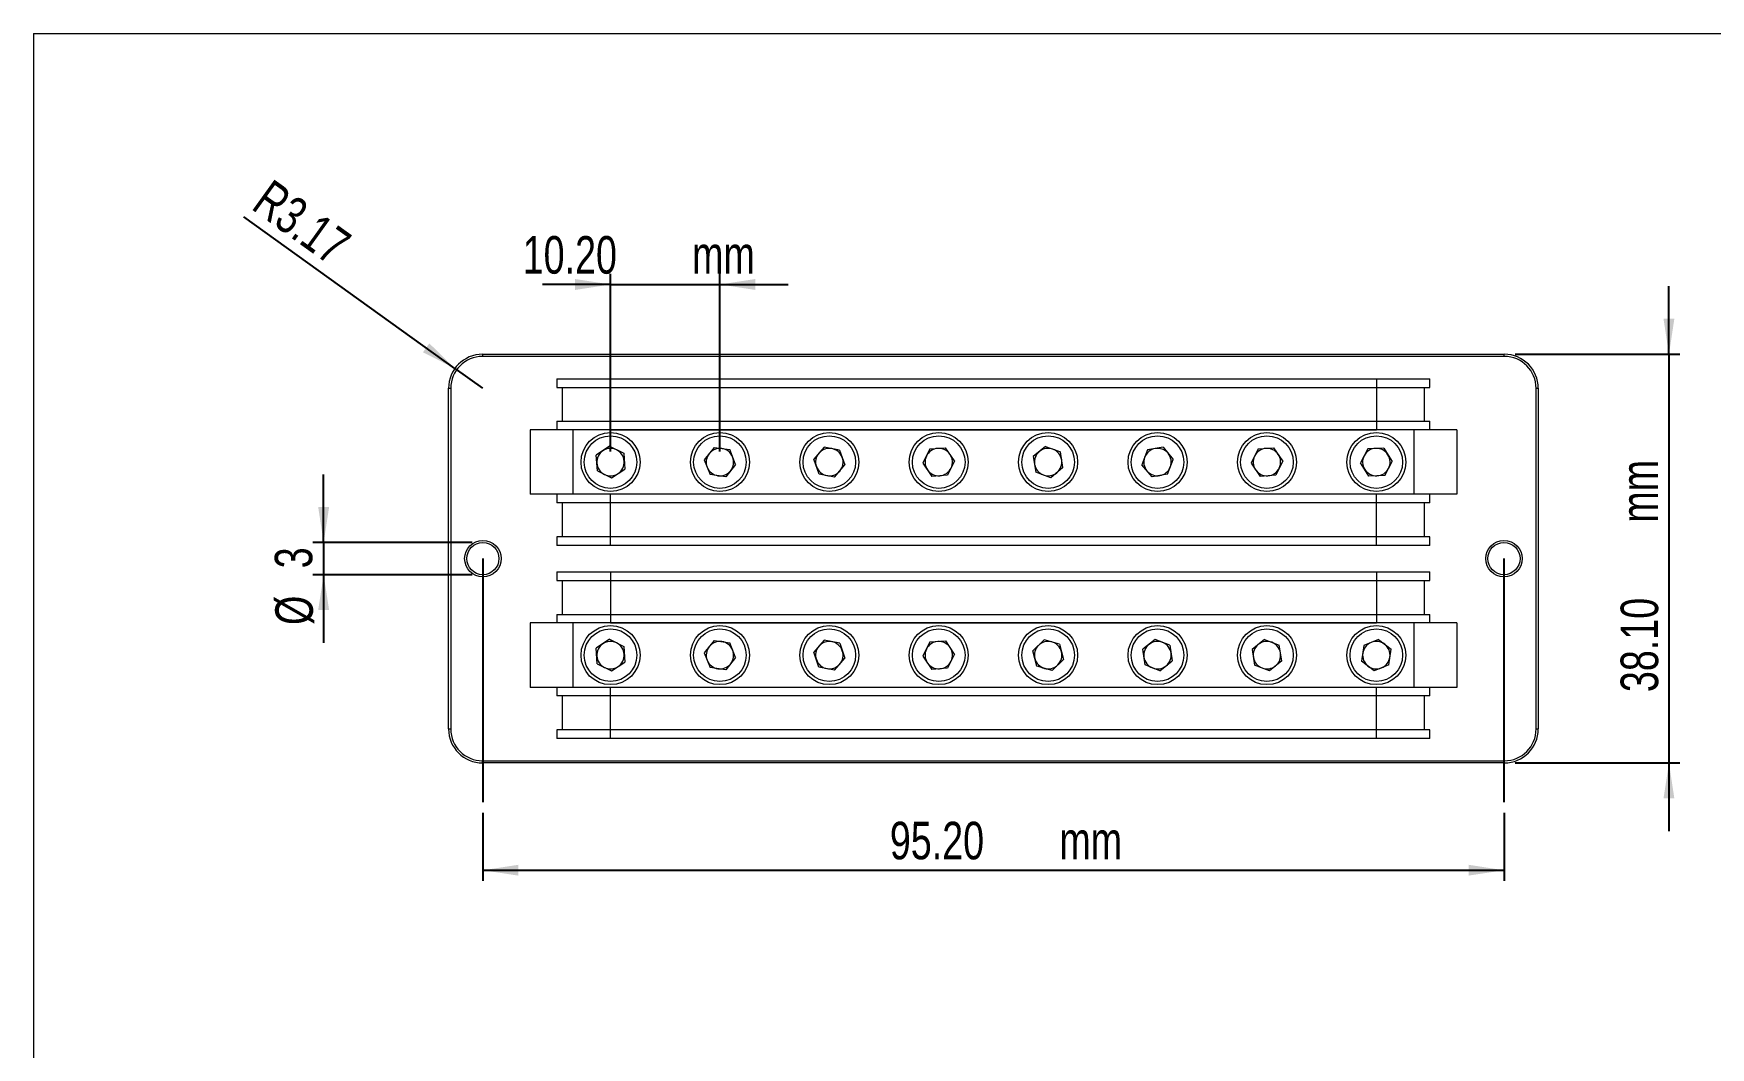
# Model space of a CAD drawing. Header units: millimetres. Extents: x 5 to 292, y 5 to 205.
# Drawn here: x 5.4 to 161.8, y 110.8 to 205.4 of the extents above; entities that cross this region are included whole.
import ezdxf

# ---------------------------------------------------------------- set-up
doc = ezdxf.new("R2010")
doc.units = ezdxf.units.MM
doc.layers.add('SLD-0', color=179, linetype='Continuous')
doc.styles.add('SLDTEXTSTYLE0', font='TXT', dxfattribs={"width": 0.75})
doc.dimstyles.new('SLDDIMSTYLE0', dxfattribs={"dimtxt": 3.5, "dimasz": 3.302, "dimexe": 0, "dimexo": 0.0625, "dimgap": 0.875, "dimtad": 1, "dimrnd": 1e-09, "dimzin": 4, "dimdsep": 46, "dimtxsty": 'SLDTEXTSTYLE0', "dimsah": 1, "dimcen": 0.09, "dimadec": 0, "dimazin": 1, "dimtfac": 1, "dimtofl": 0, "dimtmove": 0, "dimatfit": 3, "dimfxl": 1, "dimfrac": 2, "dimtolj": 1, "dimtzin": 12, "dimarcsym": 0})
doc.dimstyles.new('SLDDIMSTYLE1', dxfattribs={"dimtxt": 3.5, "dimasz": 3.302, "dimexe": 0, "dimexo": 0.0625, "dimgap": 0.875, "dimtad": 1, "dimrnd": 1e-09, "dimzin": 12, "dimdsep": 46, "dimtxsty": 'SLDTEXTSTYLE0', "dimsah": 1, "dimcen": 0.09, "dimadec": 0, "dimazin": 3, "dimtfac": 1, "dimtmove": 0, "dimatfit": 0, "dimfxl": 1, "dimfrac": 2, "dimtolj": 1, "dimtzin": 12, "dimarcsym": 0})
doc.dimstyles.new('SLDDIMSTYLE2', dxfattribs={"dimtxt": 3.5, "dimasz": 3.302, "dimexe": 0, "dimexo": 0.0625, "dimgap": 0.875, "dimtad": 1, "dimrnd": 1e-09, "dimzin": 12, "dimdsep": 46, "dimtxsty": 'SLDTEXTSTYLE0', "dimsah": 1, "dimcen": 0, "dimadec": 0, "dimazin": 3, "dimtfac": 1, "dimtofl": 0, "dimtmove": 0, "dimatfit": 3, "dimfxl": 1, "dimfrac": 2, "dimtolj": 1, "dimtzin": 12, "dimarcsym": 0})
doc.dimstyles.new('SLDDIMSTYLE3', dxfattribs={"dimtxt": 3.5, "dimasz": 3.302, "dimexe": 0, "dimexo": 0.0625, "dimgap": 0.875, "dimtad": 1, "dimrnd": 1e-09, "dimzin": 4, "dimdsep": 46, "dimtxsty": 'SLDTEXTSTYLE0', "dimsah": 1, "dimcen": 0.09, "dimadec": 0, "dimazin": 1, "dimtfac": 1, "dimtmove": 0, "dimatfit": 0, "dimfxl": 1, "dimfrac": 2, "dimtolj": 1, "dimtzin": 12, "dimarcsym": 0})

# ---------------------------------------------------------------- blocks, each defined once
blk = doc.blocks.new('_D')
at = {"layer": 'SLD-0'}
for p, q in [((47.31, 132.72), (47.31, 126.36)), ((142.51, 132.72), (142.51, 126.36)), ((47.31, 127.36), (142.51, 127.36))]:
    blk.add_line(p, q, dxfattribs=at)
for points in [[(47.31, 127.36), (50.61, 126.86), (50.61, 127.87)], [(142.51, 127.36), (139.2, 127.87), (139.2, 126.86)]]:
    blk.add_solid(points, dxfattribs=at)
at = {"layer": 'SLD-0', "char_height": 3.5, "attachment_point": 1, "style": 'SLDTEXTSTYLE0'}
for s, insert in [('95.20', (85.25, 131.88, 0.1)), ('mm', (101.05, 131.88, 0.1))]:
    blk.add_mtext(s, dxfattribs=dict(at, insert=insert))
blk = doc.blocks.new('_D_1')
at = {"layer": 'SLD-0'}
for p, q in [((32.46, 157.91), (32.46, 164.26)), ((46.31, 157.91), (31.46, 157.91)), ((32.46, 157.91), (32.46, 154.91)), ((46.31, 154.91), (31.46, 154.91)), ((32.46, 154.91), (32.46, 148.56))]:
    blk.add_line(p, q, dxfattribs=at)
for points in [[(32.46, 157.91), (32.97, 161.22), (31.95, 161.22)], [(32.46, 154.91), (31.95, 151.61), (32.97, 151.61)]]:
    blk.add_solid(points, dxfattribs=at)
at = {"layer": 'SLD-0', "char_height": 3.5, "attachment_point": 1, "rotation": 90, "style": 'SLDTEXTSTYLE0'}
for s, insert in [('3', (27.9, 155.51, -6.18)), ('%%c', (27.95, 150.23, -6.18))]:
    blk.add_mtext(s, dxfattribs=dict(at, insert=insert))
blk = doc.blocks.new('_D_2')
at = {"layer": 'SLD-0'}
for q in [(25.02, 188.27), (47.28, 172.29)]:
    blk.add_line((44.7, 174.14), q, dxfattribs=at)
blk.add_solid([(44.7, 174.14), (42.31, 176.48), (41.72, 175.65)], dxfattribs=at)
at = {"layer": 'SLD-0', "insert": (27.64, 191.91, -6.18), "char_height": 3.5, "attachment_point": 1, "rotation": 324.3294, "style": 'SLDTEXTSTYLE0'}
blk.add_mtext('R3.17', dxfattribs=at)
blk = doc.blocks.new('_D_3')
at = {"layer": 'SLD-0'}
for p, q in [((59.21, 166.41), (59.21, 182.97)), ((69.41, 166.41), (69.41, 182.97)), ((59.21, 181.97), (52.86, 181.97)), ((59.21, 181.97), (69.41, 181.97)), ((69.41, 181.97), (75.76, 181.97))]:
    blk.add_line(p, q, dxfattribs=at)
for points in [[(59.21, 181.97), (55.9, 182.48), (55.9, 181.46)], [(69.41, 181.97), (72.71, 181.46), (72.71, 182.48)]]:
    blk.add_solid(points, dxfattribs=at)
at = {"layer": 'SLD-0', "char_height": 3.5, "attachment_point": 1, "style": 'SLDTEXTSTYLE0'}
for s, insert in [('10.20', (51.02, 186.48, -6.18)), ('mm', (66.81, 186.48, -6.18))]:
    blk.add_mtext(s, dxfattribs=dict(at, insert=insert))
blk = doc.blocks.new('_D_4')
at = {"layer": 'SLD-0'}
for p, q in [((157.89, 175.46), (157.89, 181.81)), ((143.54, 175.46), (158.89, 175.46)), ((157.89, 175.46), (157.89, 137.36)), ((143.54, 137.36), (158.89, 137.36)), ((157.89, 137.36), (157.89, 131.01))]:
    blk.add_line(p, q, dxfattribs=at)
for points in [[(157.89, 175.46), (158.39, 178.77), (157.38, 178.77)], [(157.89, 137.36), (157.38, 134.06), (158.39, 134.06)]]:
    blk.add_solid(points, dxfattribs=at)
at = {"layer": 'SLD-0', "char_height": 3.5, "attachment_point": 1, "rotation": 90, "style": 'SLDTEXTSTYLE0'}
for s, insert in [('mm', (153.38, 159.76, -6.18)), ('38.10', (153.38, 143.97, -6.18))]:
    blk.add_mtext(s, dxfattribs=dict(at, insert=insert))

msp = doc.modelspace()

# ---------------------------------------------------------------- linework, layer by layer
at = {"color": 7, "linetype": 'Continuous', "lineweight": 0}
for q in [(292.411, 205.365), (5.411, 5.365)]:
    msp.add_line((5.411, 205.365), q, dxfattribs=at)
at = {"color": 7, "linetype": 'Continuous', "lineweight": 15}
for p, q in [((47.275, 175.463), (47.275, 175.263)), ((47.275, 175.463), (142.535, 175.463)), ((142.535, 175.263), (47.275, 175.263)), ((142.535, 175.263), (142.535, 175.463)), ((44.105, 172.293), (44.305, 172.293)), ((44.105, 140.533), (44.105, 172.293)), ((44.305, 172.293), (44.305, 140.533)), ((54.205, 173.176), (54.205, 172.376)), ((54.205, 173.176), (59.205, 173.176)), ((54.205, 172.376), (59.205, 172.376)), ((54.705, 172.376), (54.705, 169.213)), ((59.205, 173.176), (59.205, 172.376)), ((59.205, 173.176), (130.605, 173.176)), ((59.205, 172.376), (130.605, 172.376)), ((59.205, 172.376), (59.205, 169.213)), ((130.605, 173.176), (130.605, 172.376)), ((130.605, 173.176), (135.605, 173.176)), ((130.605, 172.376), (135.605, 172.376)), ((130.605, 172.376), (130.605, 169.213)), ((135.105, 169.213), (135.105, 172.376)), ((135.605, 172.376), (135.605, 173.176)), ((145.505, 140.533), (145.505, 172.293)), ((145.505, 172.293), (145.705, 172.293)), ((145.705, 172.293), (145.705, 140.533)), ((54.205, 169.213), (54.205, 168.413)), ((54.205, 169.213), (59.205, 169.213)), ((59.205, 169.213), (59.205, 168.413)), ((59.205, 169.213), (130.605, 169.213)), ((130.605, 169.213), (130.605, 168.413)), ((130.605, 169.213), (135.605, 169.213)), ((135.605, 168.413), (135.605, 169.213)), ((51.705, 168.413), (51.705, 162.413)), ((55.705, 168.413), (51.705, 168.413)), ((134.105, 168.413), (55.705, 168.413)), ((55.705, 168.413), (55.705, 162.413)), ((59.205, 168.413), (130.605, 168.413)), ((134.105, 168.413), (134.105, 162.413)), ((138.105, 168.413), (134.105, 168.413)), ((138.105, 168.413), (138.105, 162.413)), ((59.106, 166.888), (57.879, 166.065)), ((57.978, 164.59), (57.879, 166.065)), ((59.106, 166.888), (60.433, 166.237)), ((60.433, 166.237), (60.532, 164.762)), ((68.856, 166.786), (67.942, 165.624)), ((68.856, 166.786), (70.319, 166.575)), ((70.868, 165.203), (70.319, 166.575)), ((79.115, 166.808), (78.153, 165.686)), ((80.568, 166.535), (79.115, 166.808)), ((80.568, 166.535), (81.058, 165.141)), ((88.972, 166.634), (88.332, 165.303)), ((88.972, 166.634), (90.446, 166.745)), ((91.279, 165.524), (90.446, 166.745)), ((99.763, 166.871), (98.621, 165.932)), ((98.621, 165.932), (98.864, 164.474)), ((99.763, 166.871), (101.147, 166.353)), ((101.389, 164.895), (101.147, 166.353)), ((109.262, 166.551), (108.748, 165.165)), ((110.719, 166.8), (109.262, 166.551)), ((110.719, 166.8), (111.662, 165.662)), ((119.575, 166.636), (118.931, 165.306)), ((119.575, 166.636), (121.049, 166.744)), ((121.879, 165.521), (121.049, 166.744)), ((129.815, 166.662), (129.129, 165.353)), ((131.292, 166.723), (129.815, 166.662)), ((131.292, 166.723), (132.082, 165.474)), ((57.978, 164.59), (59.304, 163.939)), ((59.304, 163.939), (60.532, 164.762)), ((67.942, 165.624), (68.492, 164.252)), ((69.955, 164.041), (68.492, 164.252)), ((70.868, 165.203), (69.955, 164.041)), ((78.643, 164.292), (78.153, 165.686)), ((80.095, 164.019), (78.643, 164.292)), ((80.095, 164.019), (81.058, 165.141)), ((88.332, 165.303), (89.165, 164.082)), ((90.638, 164.193), (89.165, 164.082)), ((91.279, 165.524), (90.638, 164.193)), ((100.248, 163.956), (98.864, 164.474)), ((101.389, 164.895), (100.248, 163.956)), ((109.692, 164.027), (108.748, 165.165)), ((111.149, 164.276), (109.692, 164.027)), ((111.149, 164.276), (111.662, 165.662)), ((118.931, 165.306), (119.762, 164.083)), ((121.236, 164.191), (119.762, 164.083)), ((121.879, 165.521), (121.236, 164.191)), ((129.919, 164.104), (129.129, 165.353)), ((131.396, 164.165), (129.919, 164.104)), ((131.396, 164.165), (132.082, 165.474)), ((55.705, 162.413), (51.705, 162.413)), ((54.205, 162.413), (54.205, 161.613)), ((59.205, 161.613), (54.205, 161.613)), ((54.705, 161.613), (54.705, 158.451)), ((134.105, 162.413), (55.705, 162.413)), ((59.205, 161.613), (59.205, 162.413)), ((130.605, 162.413), (59.205, 162.413)), ((130.605, 161.613), (59.205, 161.613)), ((59.205, 158.451), (59.205, 161.613)), ((130.605, 161.613), (130.605, 162.413)), ((135.605, 161.613), (130.605, 161.613)), ((130.605, 158.451), (130.605, 161.613)), ((138.105, 162.413), (134.105, 162.413)), ((135.105, 158.451), (135.105, 161.613)), ((135.605, 161.613), (135.605, 162.413)), ((54.205, 158.451), (54.205, 157.651)), ((59.205, 158.451), (54.205, 158.451)), ((59.205, 157.651), (59.205, 158.451)), ((130.605, 158.451), (59.205, 158.451)), ((130.605, 157.651), (130.605, 158.451)), ((135.606, 158.451), (130.605, 158.451)), ((135.606, 157.651), (135.606, 158.451)), ((59.205, 157.651), (54.205, 157.651)), ((130.605, 157.651), (59.205, 157.651)), ((135.606, 157.651), (130.605, 157.651)), ((54.205, 155.176), (54.205, 154.376)), ((54.205, 155.176), (59.205, 155.176)), ((59.205, 155.176), (59.205, 154.376)), ((59.205, 155.176), (130.605, 155.176)), ((130.605, 155.176), (130.605, 154.376)), ((130.605, 155.176), (135.605, 155.176)), ((135.605, 154.376), (135.605, 155.176)), ((54.205, 154.376), (59.205, 154.376)), ((54.705, 154.376), (54.705, 151.213)), ((59.205, 154.376), (130.605, 154.376)), ((59.205, 154.376), (59.205, 151.213)), ((130.605, 154.376), (135.605, 154.376)), ((130.605, 154.376), (130.605, 151.213)), ((135.105, 151.213), (135.105, 154.376)), ((51.705, 150.413), (51.705, 144.413)), ((55.705, 150.413), (51.705, 150.413)), ((54.205, 151.213), (54.205, 150.413)), ((54.205, 151.213), (59.205, 151.213)), ((55.705, 150.413), (55.705, 144.413)), ((134.105, 150.413), (55.705, 150.413)), ((59.205, 151.213), (59.205, 150.413)), ((59.205, 151.213), (130.605, 151.213)), ((59.205, 150.413), (130.605, 150.413)), ((130.605, 151.213), (130.605, 150.413)), ((130.605, 151.213), (135.605, 151.213)), ((138.105, 150.413), (134.105, 150.413)), ((134.105, 150.413), (134.105, 144.413)), ((135.605, 150.413), (135.605, 151.213)), ((138.105, 150.413), (138.105, 144.413)), ((59.112, 148.889), (57.881, 148.07)), ((59.112, 148.889), (60.436, 148.232)), ((68.862, 148.788), (67.943, 147.63)), ((68.862, 148.788), (70.324, 148.571)), ((70.867, 147.197), (70.324, 148.571)), ((79.123, 148.81), (78.154, 147.694)), ((80.574, 148.53), (79.123, 148.81)), ((80.574, 148.53), (81.057, 147.133)), ((88.981, 148.64), (88.331, 147.312)), ((88.981, 148.64), (90.455, 148.741)), ((91.28, 147.515), (90.455, 148.741)), ((99.631, 148.843), (98.58, 147.804)), ((101.057, 148.452), (99.631, 148.843)), ((109.99, 148.876), (108.831, 147.958)), ((111.364, 148.331), (109.99, 148.876)), ((120.172, 148.873), (119.025, 147.941)), ((120.172, 148.873), (121.552, 148.346)), ((130.806, 148.878), (129.438, 148.319)), ((130.806, 148.878), (131.974, 147.972)), ((57.975, 146.595), (57.881, 148.07)), ((60.436, 148.232), (60.53, 146.757)), ((67.943, 147.63), (68.487, 146.256)), ((70.867, 147.197), (69.949, 146.039)), ((78.637, 146.297), (78.154, 147.694)), ((80.088, 146.016), (81.057, 147.133)), ((88.331, 147.312), (89.156, 146.086)), ((91.28, 147.515), (90.63, 146.187)), ((98.954, 146.375), (98.58, 147.804)), ((100.379, 145.984), (101.431, 147.022)), ((101.057, 148.452), (101.431, 147.022)), ((109.047, 146.496), (108.831, 147.958)), ((111.364, 148.331), (111.579, 146.869)), ((119.025, 147.941), (119.258, 146.481)), ((121.786, 146.886), (121.552, 148.346)), ((129.438, 148.319), (129.237, 146.855)), ((131.773, 146.507), (131.974, 147.972)), ((57.975, 146.595), (59.299, 145.938)), ((59.299, 145.938), (60.53, 146.757)), ((69.949, 146.039), (68.487, 146.256)), ((80.088, 146.016), (78.637, 146.297)), ((90.63, 146.187), (89.156, 146.086)), ((100.379, 145.984), (98.954, 146.375)), ((110.421, 145.951), (109.047, 146.496)), ((110.421, 145.951), (111.579, 146.869)), ((120.639, 145.954), (119.258, 146.481)), ((121.786, 146.886), (120.639, 145.954)), ((130.405, 145.949), (129.237, 146.855)), ((131.773, 146.507), (130.405, 145.949)), ((55.705, 144.413), (51.705, 144.413)), ((54.205, 144.413), (54.205, 143.613)), ((134.105, 144.413), (55.705, 144.413)), ((59.205, 143.613), (59.205, 144.413)), ((130.605, 144.413), (59.205, 144.413)), ((130.605, 143.613), (130.605, 144.413)), ((138.105, 144.413), (134.105, 144.413)), ((135.605, 143.613), (135.605, 144.413)), ((59.205, 143.613), (54.205, 143.613)), ((54.705, 143.613), (54.705, 140.451)), ((130.605, 143.613), (59.205, 143.613)), ((59.205, 140.451), (59.205, 143.613)), ((135.605, 143.613), (130.605, 143.613)), ((130.605, 140.451), (130.605, 143.613)), ((135.105, 140.451), (135.105, 143.613)), ((44.105, 140.533), (44.305, 140.533)), ((54.205, 140.451), (54.205, 139.651)), ((59.205, 140.451), (54.205, 140.451)), ((59.205, 139.651), (54.205, 139.651)), ((59.205, 139.651), (59.205, 140.451)), ((130.605, 140.451), (59.205, 140.451)), ((130.605, 139.651), (59.205, 139.651)), ((130.605, 139.651), (130.605, 140.451)), ((135.606, 140.451), (130.605, 140.451)), ((135.606, 139.651), (130.605, 139.651)), ((135.606, 139.651), (135.606, 140.451)), ((145.505, 140.533), (145.705, 140.533)), ((47.275, 137.563), (142.535, 137.563)), ((47.275, 137.363), (47.275, 137.563)), ((142.535, 137.363), (47.275, 137.363)), ((142.535, 137.563), (142.535, 137.363))]:
    msp.add_line(p, q, dxfattribs=at)
for centre, radius in [((59.205, 165.413), 2.75), ((59.205, 165.413), 2.45), ((69.405, 165.413), 2.75), ((69.405, 165.413), 2.45), ((79.605, 165.413), 2.75), ((79.605, 165.413), 2.45), ((89.805, 165.413), 2.75), ((89.805, 165.413), 2.45), ((100.005, 165.413), 2.75), ((100.005, 165.413), 2.45), ((110.205, 165.413), 2.75), ((110.205, 165.413), 2.45), ((120.405, 165.413), 2.75), ((120.405, 165.413), 2.45), ((130.605, 165.413), 2.75), ((130.605, 165.413), 2.45), ((47.305, 156.413), 1.7), ((47.305, 156.413), 1.5), ((142.505, 156.413), 1.7), ((142.505, 156.413), 1.5), ((59.205, 147.413), 2.75), ((69.405, 147.413), 2.75), ((79.605, 147.413), 2.75), ((89.805, 147.413), 2.75), ((100.005, 147.413), 2.75), ((110.205, 147.413), 2.75), ((120.405, 147.413), 2.75), ((130.605, 147.413), 2.75), ((59.205, 147.413), 2.45), ((69.405, 147.413), 2.45), ((79.605, 147.413), 2.45), ((89.805, 147.413), 2.45), ((100.005, 147.413), 2.45), ((110.205, 147.413), 2.45), ((120.405, 147.413), 2.45), ((130.605, 147.413), 2.45)]:
    msp.add_circle(centre, radius, dxfattribs=at)
for centre, radius, start, end in [((47.275, 172.293), 3.17, 90, 180), ((47.275, 172.293), 2.97, 90, 180), ((142.535, 172.293), 3.17, 0, 90), ((142.535, 172.293), 2.97, 0, 90), ((59.205, 165.413), 1.28, 123.84372, 183.84372), ((59.205, 165.413), 1.28, 63.84372, 123.84372), ((59.205, 165.413), 1.28, 3.84372, 63.84372), ((69.405, 165.413), 1.28, 141.81762, 201.81762), ((69.405, 165.413), 1.28, 81.81762, 141.81762), ((69.405, 165.413), 1.28, 21.81762, 81.81762), ((69.405, 165.413), 1.28, 321.81762, 21.81762), ((79.605, 165.413), 1.28, 139.36391, 199.36391), ((79.605, 165.413), 1.28, 79.36391, 139.36391), ((79.605, 165.413), 1.28, 19.36391, 79.36391), ((79.605, 165.413), 1.28, 319.36391, 19.36391), ((89.805, 165.413), 1.28, 154.30454, 214.30454), ((89.805, 165.413), 1.28, 94.30454, 154.30454), ((89.805, 165.413), 1.28, 34.30454, 94.30454), ((89.805, 165.413), 1.28, 334.30454, 34.30454), ((100.005, 165.413), 1.28, 129.45537, 189.45537), ((100.005, 165.413), 1.28, 69.45537, 129.45537), ((100.005, 165.413), 1.28, 9.45537, 69.45537), ((110.205, 165.413), 1.28, 159.68193, 219.68193), ((110.205, 165.413), 1.28, 99.68193, 159.68193), ((110.205, 165.413), 1.28, 39.68193, 99.68193), ((110.205, 165.413), 1.28, 339.68193, 39.68193), ((120.405, 165.413), 1.28, 154.18542, 214.18542), ((120.405, 165.413), 1.28, 94.18542, 154.18542), ((120.405, 165.413), 1.28, 34.18542, 94.18542), ((120.405, 165.413), 1.28, 334.18542, 34.18542), ((130.605, 165.413), 1.28, 152.33752, 212.33752), ((130.605, 165.413), 1.28, 92.33752, 152.33752), ((130.605, 165.413), 1.28, 32.33752, 92.33752), ((130.605, 165.413), 1.28, 332.33752, 32.33752), ((59.205, 165.413), 1.28, 183.84372, 243.84372), ((59.205, 165.413), 1.28, 243.84372, 303.84372), ((59.205, 165.413), 1.28, 303.84372, 3.84372), ((69.405, 165.413), 1.28, 201.81762, 261.81762), ((69.405, 165.413), 1.28, 261.81762, 321.81762), ((79.605, 165.413), 1.28, 199.36391, 259.36391), ((79.605, 165.413), 1.28, 259.36391, 319.36391), ((89.805, 165.413), 1.28, 214.30454, 274.30454), ((89.805, 165.413), 1.28, 274.30454, 334.30454), ((100.005, 165.413), 1.28, 189.45537, 249.45537), ((100.005, 165.413), 1.28, 249.45537, 309.45537), ((100.005, 165.413), 1.28, 309.45537, 9.45537), ((110.205, 165.413), 1.28, 219.68193, 279.68193), ((110.205, 165.413), 1.28, 279.68193, 339.68193), ((120.405, 165.413), 1.28, 214.18542, 274.18542), ((120.405, 165.413), 1.28, 274.18542, 334.18542), ((130.605, 165.413), 1.28, 212.33752, 272.33752), ((130.605, 165.413), 1.28, 272.33752, 332.33752), ((59.205, 147.413), 1.28, 63.62466, 123.62466), ((59.205, 147.413), 1.28, 3.62466, 63.62466), ((69.405, 147.413), 1.28, 81.56204, 141.56204), ((69.405, 147.413), 1.28, 21.56204, 81.56204), ((79.605, 147.413), 1.28, 79.0572, 139.0572), ((79.605, 147.413), 1.28, 19.0572, 79.0572), ((89.805, 147.413), 1.28, 93.92111, 153.92111), ((89.805, 147.413), 1.28, 33.92111, 93.92111), ((100.005, 147.413), 1.28, 74.66089, 134.66089), ((100.005, 147.413), 1.28, 14.66089, 74.66089), ((110.205, 147.413), 1.28, 68.37292, 128.37292), ((110.205, 147.413), 1.28, 8.37292, 68.37292), ((120.405, 147.413), 1.28, 69.10305, 129.10305), ((120.405, 147.413), 1.28, 9.10305, 69.10305), ((130.605, 147.413), 1.28, 112.19508, 172.19508), ((130.605, 147.413), 1.28, 52.19508, 112.19508), ((59.205, 147.413), 1.28, 123.62466, 183.62466), ((59.205, 147.413), 1.28, 183.62466, 243.62466), ((59.205, 147.413), 1.28, 303.62466, 3.62466), ((69.405, 147.413), 1.28, 141.56204, 201.56204), ((69.405, 147.413), 1.28, 321.56204, 21.56204), ((79.605, 147.413), 1.28, 139.0572, 199.0572), ((79.605, 147.413), 1.28, 199.0572, 259.0572), ((79.605, 147.413), 1.28, 319.0572, 19.0572), ((89.805, 147.413), 1.28, 153.92111, 213.92111), ((89.805, 147.413), 1.28, 333.92111, 33.92111), ((100.005, 147.413), 1.28, 134.66089, 194.66089), ((100.005, 147.413), 1.28, 194.66089, 254.66089), ((100.005, 147.413), 1.28, 314.66089, 14.66089), ((110.205, 147.413), 1.28, 128.37292, 188.37292), ((110.205, 147.413), 1.28, 188.37292, 248.37292), ((110.205, 147.413), 1.28, 308.37292, 8.37292), ((120.405, 147.413), 1.28, 129.10305, 189.10305), ((120.405, 147.413), 1.28, 189.10305, 249.10305), ((120.405, 147.413), 1.28, 309.10305, 9.10305), ((130.605, 147.413), 1.28, 172.19508, 232.19508), ((130.605, 147.413), 1.28, 292.19508, 352.19508), ((130.605, 147.413), 1.28, 352.19508, 52.19508), ((59.205, 147.413), 1.28, 243.62466, 303.62466), ((69.405, 147.413), 1.28, 201.56204, 261.56204), ((69.405, 147.413), 1.28, 261.56204, 321.56204), ((79.605, 147.413), 1.28, 259.0572, 319.0572), ((89.805, 147.413), 1.28, 213.92111, 273.92111), ((89.805, 147.413), 1.28, 273.92111, 333.92111), ((100.005, 147.413), 1.28, 254.66089, 314.66089), ((110.205, 147.413), 1.28, 248.37292, 308.37292), ((120.405, 147.413), 1.28, 249.10305, 309.10305), ((130.605, 147.413), 1.28, 232.19508, 292.19508), ((47.275, 140.533), 3.17, 180, 270), ((47.275, 140.533), 2.97, 180, 270), ((142.535, 140.533), 2.97, 270, 0), ((142.535, 140.533), 3.17, 270, 0)]:
    msp.add_arc(centre, radius, start, end, dxfattribs=at)
at = {"layer": 'SLD-0'}
for p, q in [((47.305, 156.413), (47.305, 133.719)), ((142.505, 156.413), (142.505, 133.719))]:
    msp.add_line(p, q, dxfattribs=at)

# ---------------------------------------------------------------- dimensions: what is measured, and where the dimension line sits
dim = msp.add_radius_dim(center=(47.275, 172.293), mpoint=(44.7, 174.142), dimstyle='SLDDIMSTYLE2', dxfattribs=at)
dim.commit()
dim.dimension.update_dxf_attribs({"geometry": '_D_2', "text_midpoint": (30.853, 184.082), "dimtype": 164})
for base, p1, p2, dimstyle, picture, middle in [((69.405, 181.969), (59.205, 165.413), (69.405, 165.413), 'SLDDIMSTYLE3', '_D_3', (63.278, 181.969)), ((142.505, 127.363), (47.305, 133.719), (142.505, 133.719), 'SLDDIMSTYLE0', '_D', (97.515, 127.363))]:
    dim = msp.add_linear_dim(base=base, p1=p1, p2=p2, text='<> mm', dimstyle=dimstyle, dxfattribs=at)
    dim.commit()
    dim.dimension.update_dxf_attribs({"geometry": picture, "text_midpoint": middle, "dimtype": 160})
for base, p1, p2, text, dimstyle, picture, middle in [((157.887, 137.363), (142.535, 175.463), (142.535, 137.363), ' <> mm', 'SLDDIMSTYLE3', '_D_4', (157.887, 155.581)), ((32.462, 154.913), (47.305, 157.913), (47.305, 154.913), '%%c<>', 'SLDDIMSTYLE1', '_D_1', (32.462, 155.581))]:
    dim = msp.add_linear_dim(base=base, p1=p1, p2=p2, angle=90, text=text, dimstyle=dimstyle, dxfattribs=at)
    dim.commit()
    dim.dimension.update_dxf_attribs({"geometry": picture, "text_midpoint": middle, "dimtype": 160})

doc.saveas('drawing.dxf')
